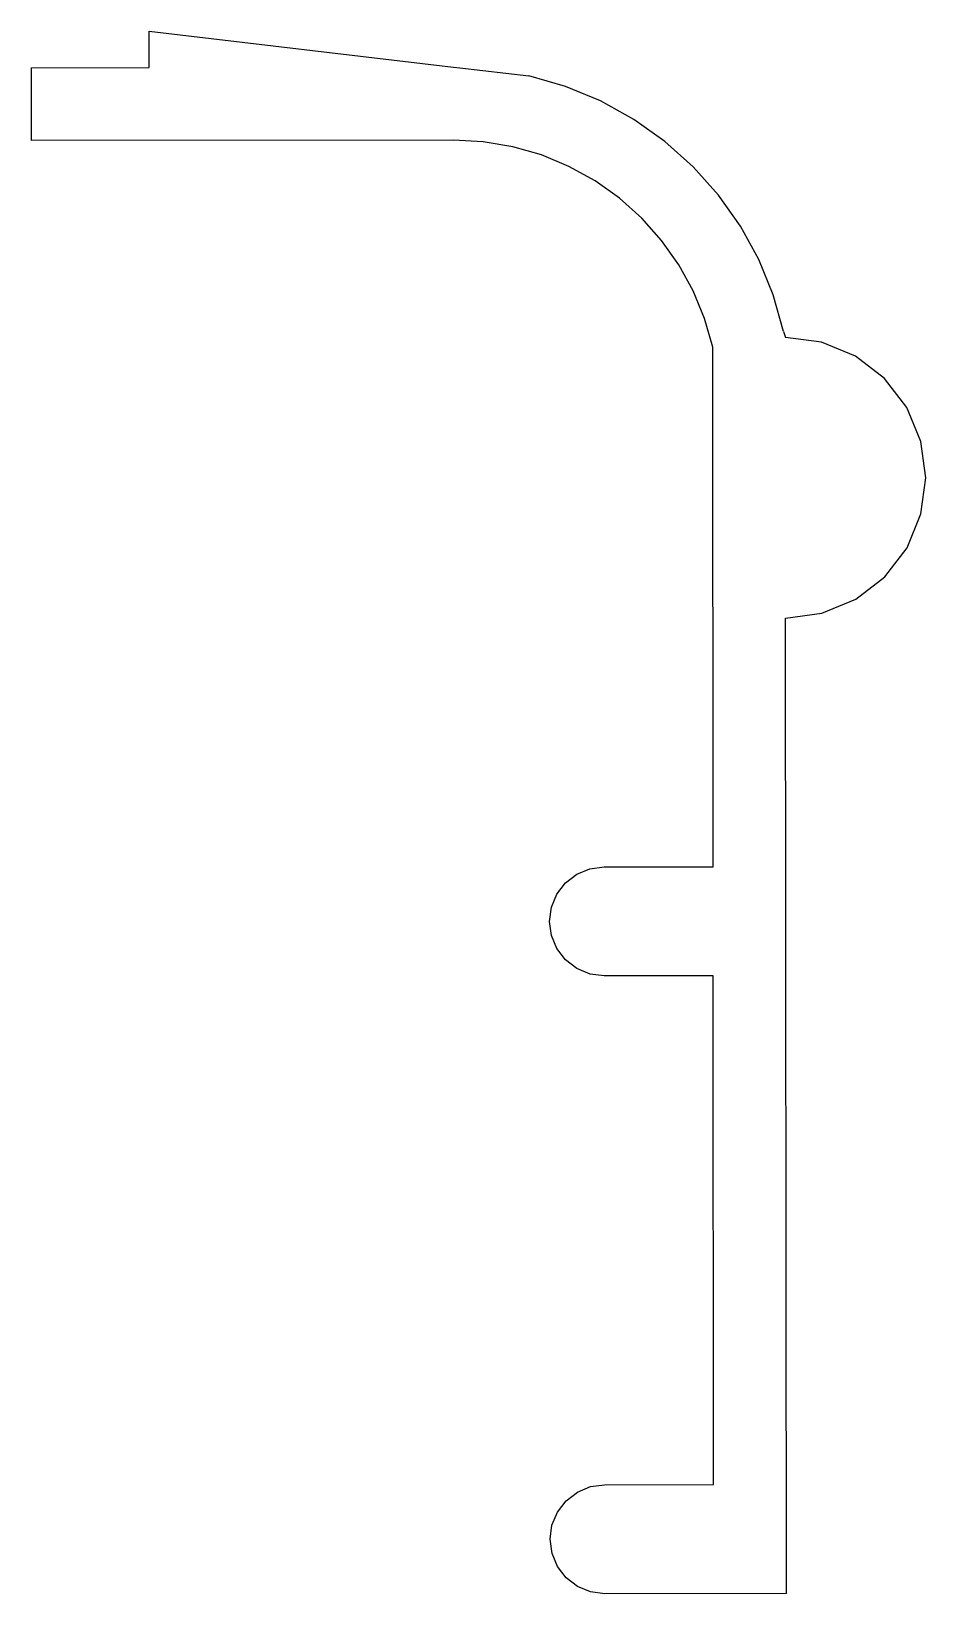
# Model space of a CAD drawing. Header units: metres. Extents: x 0.2 to 24.9, y 0.3 to 43.3.
import ezdxf

# ---------------------------------------------------------------- set-up
doc = ezdxf.new("R2010")
doc.units = ezdxf.units.M

msp = doc.modelspace()

# ---------------------------------------------------------------- linework, layer by layer
at = {"layer": 'Gruppe#27'}
for p, q in [((3.485, 43.293, 0.012), (11.859, 42.3, 0.012)), ((3.486, 42.293, 0.012), (3.485, 43.293, 0.012)), ((0.244, 42.29, 0.012), (3.486, 42.293, 0.012)), ((0.244, 42.29, 0.012), (0.246, 40.29, 0.012)), ((11.859, 42.3, 0.012), (12.032, 42.29, 0.012)), ((12.032, 42.29, 0.012), (13.936, 42.067, 0.012)), ((14.941, 41.777, 0.012), (13.936, 42.067, 0.012)), ((15.908, 41.376, 0.012), (14.941, 41.777, 0.012)), ((16.824, 40.869, 0.012), (15.908, 41.376, 0.012)), ((17.677, 40.263, 0.012), (16.824, 40.869, 0.012)), ((11.861, 40.3, 0.012), (0.246, 40.29, 0.012)), ((12.681, 40.254, 0.012), (11.861, 40.3, 0.012)), ((13.491, 40.117, 0.012), (12.681, 40.254, 0.012)), ((14.28, 39.89, 0.012), (13.491, 40.117, 0.012)), ((18.456, 39.564, 0.012), (17.677, 40.263, 0.012)), ((15.039, 39.575, 0.012), (14.28, 39.89, 0.012)), ((15.758, 39.177, 0.012), (15.039, 39.575, 0.012)), ((19.152, 38.783, 0.012), (18.456, 39.564, 0.012)), ((16.428, 38.701, 0.012), (15.758, 39.177, 0.012)), ((17.039, 38.153, 0.012), (16.428, 38.701, 0.012)), ((19.756, 37.928, 0.012), (19.152, 38.783, 0.012)), ((17.586, 37.539, 0.012), (17.039, 38.153, 0.012)), ((20.26, 37.011, 0.012), (19.756, 37.928, 0.012)), ((18.06, 36.868, 0.012), (17.586, 37.539, 0.012)), ((20.657, 36.043, 0.012), (20.26, 37.011, 0.012)), ((18.455, 36.148, 0.012), (18.06, 36.868, 0.012)), ((18.768, 35.388, 0.012), (18.455, 36.148, 0.012)), ((20.944, 35.036, 0.012), (20.657, 36.043, 0.012)), ((18.993, 34.598, 0.012), (18.768, 35.388, 0.012)), ((20.944, 35.036, 0.012), (20.992, 34.866, 0.012)), ((21.991, 34.736, 0.012), (20.992, 34.866, 0.012)), ((19.005, 20.306, 0.012), (18.993, 34.598, 0.012)), ((22.923, 34.351, 0.012), (21.991, 34.736, 0.012)), ((23.722, 33.738, 0.012), (22.923, 34.351, 0.012)), ((24.336, 32.939, 0.012), (23.722, 33.738, 0.012)), ((24.723, 32.009, 0.012), (24.336, 32.939, 0.012)), ((24.855, 31.01, 0.012), (24.723, 32.009, 0.012)), ((24.724, 30.011, 0.012), (24.855, 31.01, 0.012)), ((24.34, 29.08, 0.012), (24.724, 30.011, 0.012)), ((23.727, 28.28, 0.012), (24.34, 29.08, 0.012)), ((22.928, 27.666, 0.012), (23.727, 28.28, 0.012)), ((21.998, 27.28, 0.012), (22.928, 27.666, 0.012)), ((20.999, 27.147, 0.012), (21.998, 27.28, 0.012)), ((21.022, 0.308), (20.999, 27.147, 0.012)), ((15.255, 20.102), (15.617, 20.252)), ((15.617, 20.252), (16.005, 20.303)), ((16.005, 20.303), (19.005, 20.306, 0.012)), ((14.706, 19.552), (14.944, 19.863)), ((14.944, 19.863), (15.255, 20.102)), ((14.557, 19.19), (14.706, 19.552)), ((14.506, 18.802), (14.557, 19.19)), ((14.557, 18.414), (14.506, 18.802)), ((14.708, 18.052), (14.557, 18.414)), ((14.946, 17.742), (14.708, 18.052)), ((15.257, 17.504), (14.946, 17.742)), ((15.619, 17.354), (15.257, 17.504)), ((16.007, 17.303), (15.619, 17.354)), ((19.007, 17.306), (16.007, 17.303)), ((19.019, 3.306), (19.007, 17.306)), ((14.959, 2.863), (15.269, 3.102)), ((15.269, 3.102), (15.631, 3.252)), ((15.631, 3.252), (16.019, 3.303)), ((16.019, 3.303), (19.019, 3.306)), ((14.721, 2.552), (14.959, 2.863)), ((14.52, 1.802), (14.571, 2.19)), ((14.571, 2.19), (14.721, 2.552)), ((14.572, 1.414), (14.52, 1.802)), ((14.722, 1.052), (14.572, 1.414)), ((14.961, 0.742), (14.722, 1.052)), ((15.271, 0.504), (14.961, 0.742)), ((15.633, 0.354), (15.271, 0.504)), ((16.022, 0.303), (15.633, 0.354)), ((21.022, 0.308), (16.022, 0.303))]:
    msp.add_line(p, q, dxfattribs=at)

doc.saveas('drawing.dxf')
